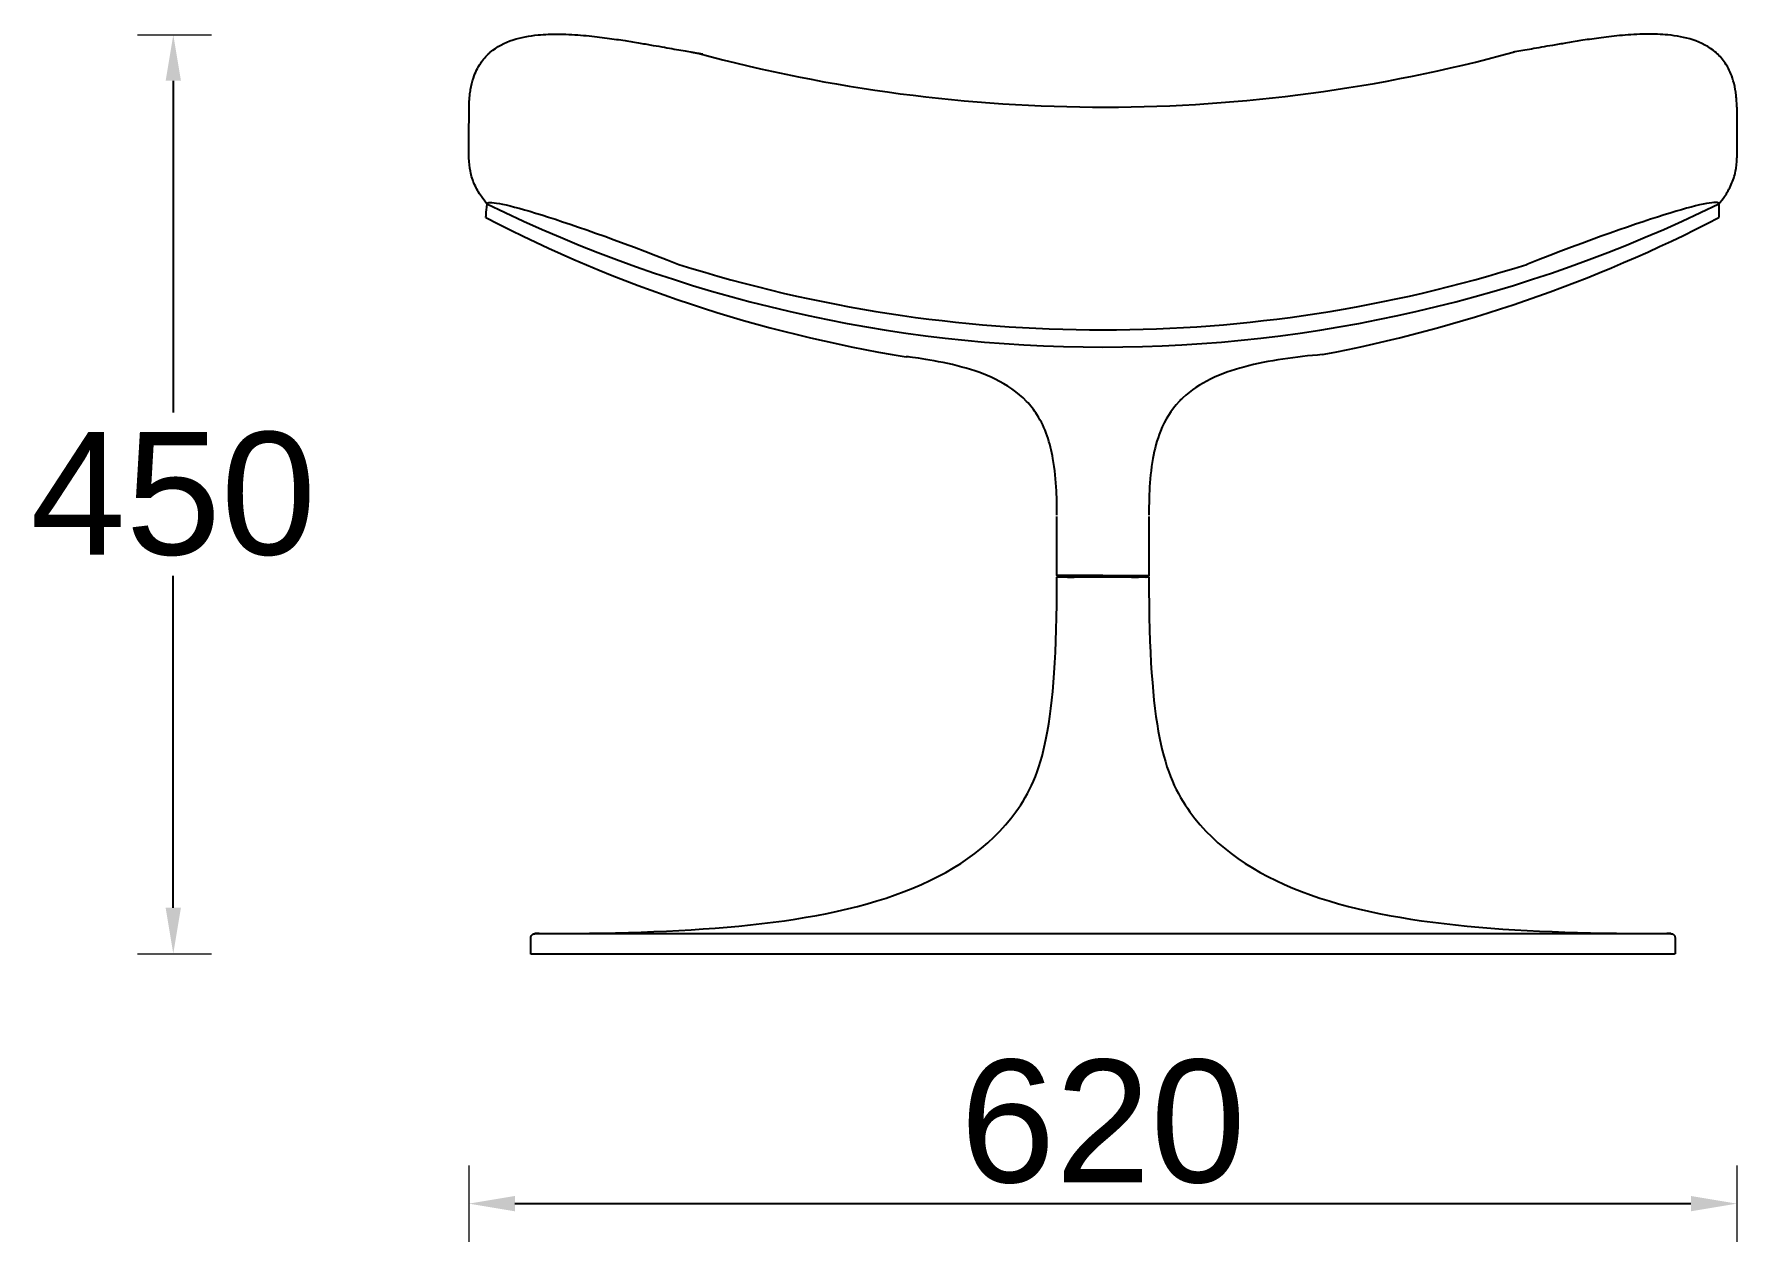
# Model space of a CAD drawing. Header units: millimetres. Extents: x 9689 to 29928, y 170 to 2690.
# Drawn here: x 19022 to 19856, y 1610 to 2201 of the extents above; entities that cross this region are included whole.
import ezdxf

# ---------------------------------------------------------------- set-up
doc = ezdxf.new("R2010")
doc.units = ezdxf.units.MM
doc.layers.add('_QUOTE', color=1, linetype='Continuous', lineweight=9)
doc.layers.add('Make2D$Visibile$Curve', color=7, linetype='Continuous', true_color=0x000000)
doc.styles.get("Standard").update_dxf_attribs({"font": 'arial.ttf'})
doc.dimstyles.new('1_1', dxfattribs={"dimscale": 15, "dimtxt": 4, "dimasz": 1.5, "dimexe": 1.25, "dimexo": 2, "dimtad": 1, "dimtih": 1, "dimtoh": 1, "dimdec": 0, "dimtxsty": 'Standard', "dimcen": 2.5, "dimclrd": 256, "dimclre": 256, "dimclrt": 256, "dimadec": 0, "dimazin": 0, "dimtfac": 1, "dimtdec": 0, "dimtmove": 0, "dimatfit": 3, "dimfxl": 1.25, "dimfxlon": 1, "dimlwe": 0, "dimarcsym": 0})

# ---------------------------------------------------------------- blocks, each defined once
blk = doc.blocks.new('*D3')
at = {"layer": '_QUOTE', "lineweight": 0, "transparency": 16777216}
for p, q in [((19072.89, 2200.63), (19109.23, 2200.63)), ((19072.89, 1750.86), (19109.23, 1750.86))]:
    blk.add_line(p, q, dxfattribs=at)
at = {"layer": '_QUOTE', "lineweight": -2, "transparency": 16777216}
for p, q in [((19090.48, 2178.13), (19090.48, 2015.75)), ((19090.48, 1773.36), (19090.48, 1935.74))]:
    blk.add_line(p, q, dxfattribs=at)
at = {"layer": '_QUOTE', "transparency": 16777216}
for points in [[(19086.73, 2178.13), (19094.23, 2178.13), (19090.48, 2200.63)], [(19086.73, 1773.36), (19094.23, 1773.36), (19090.48, 1750.86)]]:
    blk.add_solid(points, dxfattribs=at)
at = {"layer": 'Defpoints', "color": 0, "transparency": 16777216}
for p in [(19042.89, 2200.63), (19042.89, 1750.86), (19090.48, 1750.86)]:
    blk.add_point(p, dxfattribs=at)
at = {"layer": '_QUOTE', "transparency": 16777216, "insert": (19090.48, 1975.75), "char_height": 60, "attachment_point": 5}
blk.add_mtext('450', dxfattribs=at)
blk = doc.blocks.new('*D1')
at = {"layer": '_QUOTE', "lineweight": 0, "transparency": 16777216}
for p, q in [((19235.19, 1647.26), (19235.19, 1609.76)), ((19855.76, 1647.26), (19855.76, 1609.76))]:
    blk.add_line(p, q, dxfattribs=at)
at = {"layer": '_QUOTE', "lineweight": -2, "transparency": 16777216}
blk.add_line((19257.69, 1628.51), (19833.26, 1628.51), dxfattribs=at)
at = {"layer": '_QUOTE', "transparency": 16777216}
for points in [[(19257.69, 1632.26), (19257.69, 1624.76), (19235.19, 1628.51)], [(19833.26, 1632.26), (19833.26, 1624.76), (19855.76, 1628.51)]]:
    blk.add_solid(points, dxfattribs=at)
at = {"layer": 'Defpoints', "color": 0, "transparency": 16777216}
for p in [(19235.19, 1702.22), (19855.76, 1702.22), (19855.76, 1628.51)]:
    blk.add_point(p, dxfattribs=at)
at = {"layer": '_QUOTE', "transparency": 16777216, "insert": (19545.47, 1668.52), "char_height": 60, "attachment_point": 5}
blk.add_mtext('620', dxfattribs=at)

msp = doc.modelspace()

# ---------------------------------------------------------------- linework, layer by layer
msp.add_lwpolyline([(19269.50123, 1760.65859), (19821.46209, 1760.65859)])
for centre, radius, start, end in [((19545.93622, 2926.64277), 761.3888, 254.86728105, 285.25509899), ((19545.47602, 2730.33363), 682.56643, 243.79066018, 296.20931071), ((19559.25205, 2719.67321), 685.58149, 242.57395431, 260.75470796), ((19520.55915, 2741.61743), 709.95664, 280.73394533, 297.36787541), ((19545.48168, 2743.39066), 687.19613, 252.42408105, 287.57591895)]:
    msp.add_arc(centre, radius, start, end)
at = {"layer": 'Make2D$Visibile$Curve', "color": 0, "lineweight": -3}
for points, knots in [([(19245.62885, 2192.07971), (19248.83265, 2194.82427), (19252.63426, 2196.77964), (19256.82397, 2198.14754), (19260.66926, 2199.40299), (19264.79392, 2200.1497), (19269.0112, 2200.55897), (19270.6593, 2200.71891), (19272.32537, 2200.82729), (19274.00137, 2200.89267), (19276.37885, 2200.98543), (19278.78194, 2200.9921), (19281.19642, 2200.93252), (19283.14342, 2200.88448), (19285.09785, 2200.79335), (19287.05618, 2200.66764), (19288.91404, 2200.54838), (19290.7755, 2200.39802), (19292.6362, 2200.22293), (19294.3961, 2200.05733), (19296.15896, 2199.86915), (19297.9171, 2199.66356), (19299.55527, 2199.472), (19301.19588, 2199.26457), (19302.83029, 2199.04546), (19304.34835, 2198.84194), (19305.86829, 2198.62732), (19307.38199, 2198.40499), (19308.78337, 2198.19916), (19310.18526, 2197.98582), (19311.58207, 2197.76741), (19314.07011, 2197.37839), (19316.55206, 2196.97181), (19319.02095, 2196.55654), (19321.15476, 2196.19763), (19323.26816, 2195.83407), (19325.38303, 2195.46623), (19327.23201, 2195.14464), (19329.05817, 2194.82389), (19330.88952, 2194.5014), (19332.50731, 2194.21651), (19334.10626, 2193.93426), (19335.70831, 2193.65207), (19337.14008, 2193.39987), (19338.55709, 2193.15073), (19339.97596, 2192.90247), (19341.25774, 2192.6782), (19342.52872, 2192.45682), (19343.79855, 2192.23691), (19344.0964, 2192.18532), (19344.39447, 2192.1338), (19344.69275, 2192.08234)], [41.775637371, 41.775637371, 41.775637371, 41.775637371, 56.265541458, 56.265541458, 56.265541458, 69.578142396, 69.578142396, 69.578142396, 74.753255646, 74.753255646, 74.753255646, 82.094648813, 82.094648813, 82.094648813, 88.013137127, 88.013137127, 88.013137127, 93.630441088, 93.630441088, 93.630441088, 98.944634506, 98.944634506, 98.944634506, 103.897264716, 103.897264716, 103.897264716, 108.497973453, 108.497973453, 108.497973453, 112.757297516, 112.757297516, 112.757297516, 120.342985429, 120.342985429, 120.342985429, 126.884279108, 126.884279108, 126.884279108, 132.598835082, 132.598835082, 132.598835082, 137.647918928, 137.647918928, 137.647918928, 142.162262906, 142.162262906, 142.162262906, 146.242165293, 146.242165293, 146.242165293, 147.198903668, 147.198903668, 147.198903668, 147.198903668]), ([(19845.33451, 2192.07971), (19842.13072, 2194.82427), (19838.32911, 2196.77964), (19834.13939, 2198.14754), (19830.2941, 2199.40299), (19826.16945, 2200.1497), (19821.95216, 2200.55897), (19820.30406, 2200.71891), (19818.63799, 2200.82729), (19816.962, 2200.89267), (19814.58452, 2200.98543), (19812.18142, 2200.9921), (19809.76694, 2200.93252), (19807.81994, 2200.88448), (19805.86551, 2200.79335), (19803.90718, 2200.66764), (19802.04933, 2200.54838), (19800.18787, 2200.39802), (19798.32716, 2200.22293), (19796.56727, 2200.05733), (19794.8044, 2199.86915), (19793.04627, 2199.66356), (19791.4081, 2199.472), (19789.76748, 2199.26457), (19788.13308, 2199.04546), (19786.61502, 2198.84194), (19785.09507, 2198.62732), (19783.58137, 2198.40499), (19782.17999, 2198.19916), (19780.7781, 2197.98582), (19779.38129, 2197.76741), (19776.89325, 2197.37839), (19774.4113, 2196.97181), (19771.94242, 2196.55654), (19769.8086, 2196.19763), (19767.69521, 2195.83407), (19765.58034, 2195.46623), (19763.73135, 2195.14464), (19761.90519, 2194.82389), (19760.07385, 2194.5014), (19758.45605, 2194.21651), (19756.8571, 2193.93426), (19755.25505, 2193.65207), (19753.82329, 2193.39987), (19752.40627, 2193.15073), (19750.9874, 2192.90247), (19749.70563, 2192.6782), (19748.43464, 2192.45682), (19747.16481, 2192.23691), (19746.86696, 2192.18532), (19746.56889, 2192.1338), (19746.27061, 2192.08234)], [41.775637371, 41.775637371, 41.775637371, 41.775637371, 56.265541458, 56.265541458, 56.265541458, 69.578142396, 69.578142396, 69.578142396, 74.753255646, 74.753255646, 74.753255646, 82.094648813, 82.094648813, 82.094648813, 88.013137127, 88.013137127, 88.013137127, 93.630441088, 93.630441088, 93.630441088, 98.944634506, 98.944634506, 98.944634506, 103.897264716, 103.897264716, 103.897264716, 108.497973453, 108.497973453, 108.497973453, 112.757297516, 112.757297516, 112.757297516, 120.342985429, 120.342985429, 120.342985429, 126.884279108, 126.884279108, 126.884279108, 132.598835082, 132.598835082, 132.598835082, 137.647918928, 137.647918928, 137.647918928, 142.162262906, 142.162262906, 142.162262906, 146.242165293, 146.242165293, 146.242165293, 147.198903668, 147.198903668, 147.198903668, 147.198903668]), ([(19235.23125, 2165.25439), (19235.24762, 2166.44167), (19235.29935, 2167.75744), (19235.39139, 2169.01088), (19235.44513, 2169.74275), (19235.51713, 2170.52078), (19235.70502, 2172.13857), (19235.82952, 2173.01628), (19235.97964, 2173.88493), (19236.31176, 2175.80671), (19236.76733, 2177.6776), (19237.36569, 2179.4766), (19237.81255, 2180.82009), (19238.33103, 2182.09903), (19238.91191, 2183.30124), (19239.50528, 2184.52929), (19240.17449, 2185.69719), (19240.92239, 2186.80406), (19242.14764, 2188.61738), (19243.57112, 2190.24709), (19245.19342, 2191.69851), (19245.33715, 2191.8271), (19245.4823, 2191.95417), (19245.62885, 2192.07971)], [8, 8, 8, 8, 12.532731696, 12.532731696, 12.532731696, 15.12584987, 15.12584987, 18.038764435, 18.038764435, 18.038764435, 24.279774448, 24.279774448, 24.279774448, 29.013319179, 29.013319179, 29.013319179, 33.609122561, 33.609122561, 33.609122561, 41.109682964, 41.109682964, 41.109682964, 41.775637371, 41.775637371, 41.775637371, 41.775637371]), ([(19344.69275, 2192.08234), (19344.98517, 2192.03188), (19345.27751, 2191.9815), (19345.56971, 2191.93117), (19346.12815, 2191.83499), (19346.69183, 2191.73799), (19347.25701, 2191.64146), (19347.79036, 2191.55037), (19348.32516, 2191.45981), (19348.8637, 2191.36932), (19349.11691, 2191.32678), (19349.43887, 2191.27417), (19349.65122, 2191.2384)], [147.198903668, 147.198903668, 147.198903668, 147.198903668, 148.144112901, 148.144112901, 148.144112901, 149.95870293, 149.95870293, 149.95870293, 151.672226289, 151.672226289, 151.672226289, 152.531300467, 152.531300467, 152.531300467, 152.531300467]), ([(19855.73211, 2165.25439), (19855.71575, 2166.44167), (19855.66401, 2167.75744), (19855.57197, 2169.01088), (19855.51823, 2169.74275), (19855.44623, 2170.52078), (19855.25834, 2172.13857), (19855.13384, 2173.01628), (19854.98372, 2173.88493), (19854.6516, 2175.80671), (19854.19604, 2177.6776), (19853.59767, 2179.4766), (19853.15081, 2180.82009), (19852.63233, 2182.09903), (19852.05145, 2183.30124), (19851.45808, 2184.52929), (19850.78887, 2185.69719), (19850.04097, 2186.80406), (19848.81573, 2188.61738), (19847.39224, 2190.24709), (19845.76995, 2191.69851), (19845.62621, 2191.8271), (19845.48106, 2191.95417), (19845.33451, 2192.07971)], [8, 8, 8, 8, 12.532731696, 12.532731696, 12.532731696, 15.12584987, 15.12584987, 18.038764435, 18.038764435, 18.038764435, 24.279774448, 24.279774448, 24.279774448, 29.013319179, 29.013319179, 29.013319179, 33.609122561, 33.609122561, 33.609122561, 41.109682964, 41.109682964, 41.109682964, 41.775637371, 41.775637371, 41.775637371, 41.775637371]), ([(19235.17365, 2140.32611), (19235.17179, 2148.76395), (19235.17279, 2148.96216), (19235.17417, 2149.24298), (19235.17571, 2149.55749), (19235.17763, 2149.95246), (19235.17988, 2150.42971), (19235.18213, 2150.9068), (19235.18473, 2151.46659), (19235.18764, 2152.11145), (19235.19057, 2152.75795), (19235.19382, 2153.48356), (19235.19725, 2154.29685), (19235.20071, 2155.11869), (19235.20445, 2156.01289), (19235.20802, 2156.99713), (19235.21174, 2158.0239), (19235.21611, 2159.09244), (19235.21906, 2160.2325), (19235.21973, 2160.48805), (19235.22021, 2160.82363), (19235.22175, 2161.22773), (19235.22304, 2161.56643), (19235.22446, 2161.88572), (19235.22563, 2162.18766), (19235.22579, 2162.23218), (19235.22596, 2162.2767), (19235.22613, 2162.32122), (19235.22627, 2162.365), (19235.22642, 2162.40879), (19235.22657, 2162.45258), (19235.2267, 2162.49555), (19235.22683, 2162.53853), (19235.22695, 2162.5815), (19235.22706, 2162.62358), (19235.22717, 2162.66565), (19235.22727, 2162.70773), (19235.22735, 2162.74881), (19235.22743, 2162.78988), (19235.22751, 2162.83096), (19235.22757, 2162.87092), (19235.22763, 2162.91089), (19235.22768, 2162.95086), (19235.22769, 2162.96246), (19235.2277, 2162.97406), (19235.22771, 2162.98567)], [30.268806398, 30.268806398, 30.268806398, 30.268806398, 51.887937471, 51.887937471, 51.887937471, 77.831939548, 77.831939548, 77.831939548, 103.775060531, 103.775060531, 103.775060531, 129.717795192, 129.717795192, 129.717795192, 155.657071423, 155.657071423, 155.657071423, 181.592123774, 181.592123774, 181.592123774, 188.091024139, 188.091024139, 188.091024139, 194.5715528, 194.5715528, 194.5715528, 195.5715528, 195.5715528, 195.5715528, 196.5715528, 196.5715528, 196.5715528, 197.5715528, 197.5715528, 197.5715528, 198.5715528, 198.5715528, 198.5715528, 199.5715528, 199.5715528, 199.5715528, 200.5715528, 200.5715528, 200.5715528, 200.949313782, 200.949313782, 200.949313782, 200.949313782]), ([(19235.2277, 2163.29316), (19235.22754, 2163.46054), (19235.22695, 2163.65646), (19235.22584, 2163.84598), (19235.22574, 2163.86198), (19235.22565, 2163.87797), (19235.22555, 2163.89396), (19235.22541, 2163.92108), (19235.22527, 2163.9482), (19235.22512, 2163.97532), (19235.22498, 2164.01338), (19235.22483, 2164.05144), (19235.22468, 2164.0895), (19235.2246, 2164.14155), (19235.22453, 2164.19359), (19235.22445, 2164.24564)], [1.945593716, 1.945593716, 1.945593716, 1.945593716, 6.733438902, 6.733438902, 6.733438902, 7.733438902, 7.733438902, 7.733438902, 8.733438902, 8.733438902, 8.733438902, 9.733438902, 9.733438902, 9.733438902, 10.733019578, 10.733019578, 10.733019578, 10.733019578]), ([(19855.73479, 2164.03294), (19855.73478, 2164.01623), (19855.73473, 2163.93723), (19855.73469, 2163.7861), (19855.73473, 2163.64294), (19855.73481, 2163.53621)], [455.448529408, 455.448529408, 455.448529408, 455.448529408, 455.653850294, 456.475060627, 458.853192897, 458.853192897, 458.853192897, 458.853192897]), ([(19855.735, 2164.25975), (19855.73496, 2164.20328), (19855.73495, 2164.19069), (19855.73494, 2164.18094), (19855.73491, 2164.15632), (19855.73488, 2164.1317), (19855.73486, 2164.10708), (19855.73484, 2164.08246), (19855.73482, 2164.05784), (19855.7348, 2164.03323), (19855.7348, 2164.03313), (19855.7348, 2164.03304), (19855.7348, 2164.03294)], [0.401171883, 0.401171883, 0.401171883, 0.401171883, 0.601596654, 0.601596654, 0.601596654, 1.601596654, 1.601596654, 1.601596654, 2.601596654, 2.601596654, 2.601596654, 2.606810833, 2.606810833, 2.606810833, 2.606810833]), ([(19855.73885, 2164.24547), (19855.73878, 2164.19345), (19855.7387, 2164.14143), (19855.73862, 2164.08942), (19855.73847, 2164.05136), (19855.73833, 2164.0133), (19855.73818, 2163.97524), (19855.73804, 2163.94812), (19855.73789, 2163.921), (19855.73775, 2163.89388), (19855.73765, 2163.87789), (19855.73756, 2163.8619), (19855.73747, 2163.8459), (19855.73736, 2163.82707), (19855.73726, 2163.80823), (19855.73715, 2163.78939), (19855.73706, 2163.77039), (19855.73696, 2163.75138), (19855.73687, 2163.73237), (19855.73678, 2163.7132), (19855.7367, 2163.69403), (19855.73661, 2163.67485), (19855.73653, 2163.65551), (19855.73646, 2163.63617), (19855.73638, 2163.61683), (19855.73631, 2163.59732), (19855.73625, 2163.57781), (19855.73618, 2163.55831), (19855.73612, 2163.53863), (19855.73607, 2163.51896), (19855.73601, 2163.49929), (19855.73596, 2163.47945), (19855.73591, 2163.45961), (19855.73586, 2163.43978), (19855.73582, 2163.41977), (19855.73578, 2163.39977), (19855.73574, 2163.37977), (19855.73571, 2163.35961), (19855.73568, 2163.33944), (19855.73565, 2163.31928), (19855.73563, 2163.29895), (19855.7356, 2163.27863), (19855.73558, 2163.2583), (19855.73557, 2163.24451), (19855.73556, 2163.23072), (19855.73554, 2163.21693)], [0.003966824, 0.003966824, 0.003966824, 0.003966824, 1, 1, 1, 2, 2, 2, 3, 3, 3, 4, 4, 4, 5, 5, 5, 6, 6, 6, 7, 7, 7, 8, 8, 8, 9, 9, 9, 10, 10, 10, 11, 11, 11, 12, 12, 12, 13, 13, 13, 14, 14, 14, 14.988000381, 14.988000381, 14.988000381, 14.988000381]), ([(19855.73566, 2162.88265), (19855.73587, 2162.71387), (19855.73662, 2162.45829), (19855.73767, 2162.18725), (19855.73884, 2161.8852), (19855.74026, 2161.56581), (19855.74155, 2161.22702), (19855.74308, 2160.8229), (19855.74357, 2160.48724), (19855.74423, 2160.2318), (19855.74719, 2159.09142), (19855.75156, 2158.0226), (19855.75528, 2156.99585), (19855.75885, 2156.01116), (19855.76259, 2155.11664), (19855.76606, 2154.29528), (19855.76949, 2153.48134), (19855.77273, 2152.75552), (19855.77566, 2152.10928), (19855.77858, 2151.46429), (19855.78117, 2150.90451), (19855.78343, 2150.42749), (19855.78568, 2149.95004), (19855.78759, 2149.55486), (19855.78914, 2149.24064), (19855.78939, 2149.19048), (19855.78963, 2149.14032), (19855.78988, 2149.09016), (19855.79011, 2149.04446), (19855.79033, 2148.99876), (19855.79056, 2148.95306), (19855.79077, 2148.91181), (19855.79097, 2148.87056), (19855.79118, 2148.82931), (19855.79136, 2148.79251), (19855.79155, 2148.7557), (19855.79173, 2148.7189), (19855.7919, 2148.68654), (19855.79206, 2148.65418), (19855.79223, 2148.62181), (19855.79265, 2148.481), (19855.79308, 2148.34019), (19855.79351, 2148.19938)], [2.038953442, 2.038953442, 2.038953442, 2.038953442, 8.162508684, 8.162508684, 8.162508684, 14.644210425, 14.644210425, 14.644210425, 21.144436607, 21.144436607, 21.144436607, 47.084285167, 47.084285167, 47.084285167, 73.029104346, 73.029104346, 73.029104346, 98.975729728, 98.975729728, 98.975729728, 124.923663164, 124.923663164, 124.923663164, 150.87270877, 150.87270877, 150.87270877, 151.87270877, 151.87270877, 151.87270877, 152.87270877, 152.87270877, 152.87270877, 153.87270877, 153.87270877, 153.87270877, 154.87270877, 154.87270877, 154.87270877, 155.87270877, 155.87270877, 155.87270877, 156.857866765, 156.857866765, 156.857866765, 156.857866765]), ([(19855.7935, 2148.19938), (19855.79392, 2148.11814), (19855.79423, 2148.05727), (19855.79444, 2148.0167), (19855.79465, 2147.97614), (19855.79476, 2140.32611), (19855.79476, 2140.32611)], [0, 0, 0, 0, 13.11545319, 13.11545319, 13.11545319, 26.229255798, 26.229255798, 26.229255798, 26.229255798]), ([(19244.01911, 2117.94432), (19243.04688, 2119.04413), (19242.13458, 2120.19582), (19241.29269, 2121.40121), (19239.99482, 2123.25944), (19238.87817, 2125.22536), (19237.96733, 2127.30166), (19237.04727, 2129.39901), (19236.35385, 2131.57106), (19235.88742, 2133.81347), (19235.44077, 2135.96072), (19235.21, 2138.13516), (19235.17365, 2140.32611)], [33.667856393, 33.667856393, 33.667856393, 33.667856393, 38.078881053, 38.078881053, 38.078881053, 44.873697672, 44.873697672, 44.873697672, 51.734434307, 51.734434307, 51.734434307, 58.305550843, 58.305550843, 58.305550843, 58.305550843]), ([(19846.94769, 2117.94432), (19847.91992, 2119.04413), (19848.83222, 2120.19582), (19849.67412, 2121.40121), (19850.97199, 2123.25944), (19852.08864, 2125.22536), (19852.99947, 2127.30166), (19853.91953, 2129.39901), (19854.61295, 2131.57106), (19855.07939, 2133.81347), (19855.52603, 2135.96072), (19855.75681, 2138.13516), (19855.79315, 2140.32611)], [33.667856393, 33.667856393, 33.667856393, 33.667856393, 38.078881053, 38.078881053, 38.078881053, 44.873697672, 44.873697672, 44.873697672, 51.734434307, 51.734434307, 51.734434307, 58.305550843, 58.305550843, 58.305550843, 58.305550843]), ([(19522.98167, 1965.4223), (19522.98167, 1969.37416), (19522.9107, 1973.39484), (19522.45535, 1982.6113), (19521.96299, 1987.99988), (19519.69705, 2000.74826), (19517.38946, 2008.17573), (19513.17584, 2014.73811), (19511.6923, 2017.04861), (19510.01222, 2019.19296), (19508.12021, 2021.18532), (19503.7418, 2025.79596), (19498.50134, 2029.29993), (19487.62062, 2034.58702), (19482.02551, 2036.50855), (19464.37923, 2041.27948), (19450.69147, 2043.04085), (19449.10553, 2042.99771)], [0, 0, 0, 0, 11.924704486, 11.924704486, 27.83399695, 27.83399695, 51.136444641, 51.136444641, 51.136444641, 59.35394421, 59.35394421, 59.35394421, 78.758193653, 78.758193653, 96.413477065, 96.413477065, 134.668955926, 134.668955926, 134.668955926, 134.668955926]), ([(19652.78768, 2044.08317), (19640.2719, 2043.04086), (19626.58413, 2041.2795), (19608.93785, 2036.50856), (19603.34273, 2034.58703), (19593.19237, 2029.65483), (19588.55863, 2026.67488), (19584.54552, 2022.88301), (19583.96276, 2022.33238), (19583.39525, 2021.76671), (19582.84315, 2021.18533), (19578.80128, 2016.92908), (19575.82841, 2012.08579), (19571.90956, 2002.3195), (19570.73497, 1997.75889), (19569.00038, 1987.99989), (19568.50802, 1982.61131), (19568.05266, 1973.39485), (19567.98169, 1969.37416), (19567.98169, 1965.4223)], [0, 0, 0, 0, 38.278413602, 38.278413602, 55.944271113, 55.944271113, 72.871102158, 72.871102158, 72.871102158, 75.275892561, 75.275892561, 75.275892561, 92.879322286, 92.879322286, 106.907575912, 106.907575912, 122.727328873, 122.727328873, 134.584919294, 134.584919294, 134.584919294, 134.584919294]), ([(19268.14544, 1760.65916), (19338.52727, 1760.72853), (19402.14707, 1763.62564), (19448.21606, 1781.23704), (19471.3231, 1790.07047), (19490.01476, 1802.60568), (19502.92966, 1820.34258), (19515.81552, 1838.03961), (19522.95057, 1860.91495), (19522.98211, 1935.01426)], [0.57788271, 0.57788271, 0.57788271, 0.57788271, 184.061592333, 184.061592333, 184.061592333, 253.245937236, 253.245937236, 253.245937236, 328.680358644, 328.680358644, 328.680358644, 328.680358644]), ([(19522.98211, 1935.01426), (19522.98216, 1935.06739), (19523.00337, 1935.11842), (19523.06057, 1935.17521), (19523.08375, 1935.19034), (19523.11747, 1935.20351), (19523.12579, 1935.20614), (19523.14241, 1935.21024), (19523.1507, 1935.21174), (19523.15911, 1935.21271), (19523.18209, 1935.21404), (19523.18211, 1935.21404)], [0.0000005947, 0.0000005947, 0.0000005947, 0.0000005947, 0.1739149162, 0.1739149162, 0.2629849822, 0.2629849822, 0.2912205943, 0.2912205943, 0.3184655054, 0.3184655054, 0.3186819957, 0.3186819957, 0.3186819957, 0.3186819957]), ([(19545.48168, 1935.4223), (19542.71697, 1935.4223), (19538.45683, 1935.4223), (19533.3194, 1935.4223), (19529.8165, 1935.4223), (19526.96591, 1935.4223), (19524.29549, 1935.4223), (19523.47952, 1935.4223), (19523.48168, 1935.4223)], [-69.634088085, -69.634088085, -69.634088085, -69.634088085, -61.278704649, -56.752135358, -52.225566067, -47.698996772, -43.172427478, -34.817044043, -34.817044043, -34.817044043, -34.817044043]), ([(19528.14989, 1935.21404), (19528.64007, 1935.21404), (19529.16194, 1935.21404), (19529.71314, 1935.21404), (19530.25281, 1935.21404), (19530.8206, 1935.21404), (19531.41311, 1935.21404)], [15.228899272, 15.228899272, 15.228899272, 15.228899272, 17.584061245, 17.584061245, 17.584061245, 19.88991329, 19.88991329, 19.88991329, 19.88991329]), ([(19567.48169, 1935.4223), (19567.4817, 1935.4223), (19566.66499, 1935.4223), (19563.99755, 1935.4223), (19561.14677, 1935.4223), (19557.64407, 1935.4223), (19552.51146, 1935.4223), (19548.25763, 1935.4223), (19545.49852, 1935.4223)], [-34.799165712, -34.799165712, -34.799165712, -34.799165712, -26.461660607, -21.935091313, -17.408522018, -12.881952727, -8.355383436, -0.016963052, -0.016963052, -0.016963052, -0.016963052]), ([(19559.54639, 1935.21404), (19560.1403, 1935.21404), (19560.70939, 1935.21404), (19561.25023, 1935.21404), (19561.80159, 1935.21404), (19562.32359, 1935.21404), (19562.81388, 1935.21404)], [15.315984124, 15.315984124, 15.315984124, 15.315984124, 17.626853925, 17.626853925, 17.626853925, 19.98267162, 19.98267162, 19.98267162, 19.98267162]), ([(19567.7375, 1935.21404), (19567.74839, 1935.21404), (19567.75928, 1935.21404), (19567.77017, 1935.21404), (19567.78155, 1935.2136), (19567.79294, 1935.21315), (19567.80432, 1935.21271), (19567.81259, 1935.21122), (19567.82086, 1935.20972), (19567.82912, 1935.20823), (19567.83742, 1935.2056), (19567.84572, 1935.20297), (19567.85402, 1935.20034), (19567.86212, 1935.19653), (19567.87022, 1935.19273), (19567.87832, 1935.18892), (19567.88597, 1935.18396), (19567.89362, 1935.179), (19567.90127, 1935.17404), (19567.90824, 1935.16802), (19567.91521, 1935.16199), (19567.92218, 1935.15597), (19567.92825, 1935.14905), (19567.93432, 1935.14212), (19567.9404, 1935.1352), (19567.94542, 1935.12757), (19567.95043, 1935.11995), (19567.95545, 1935.11233), (19567.95932, 1935.10425), (19567.96319, 1935.09617), (19567.96706, 1935.08809), (19567.96975, 1935.0798), (19567.97244, 1935.07151), (19567.97513, 1935.06322), (19567.97668, 1935.05495), (19567.97823, 1935.04668), (19567.97978, 1935.03841), (19567.98028, 1935.03037), (19567.98077, 1935.02233), (19567.98127, 1935.01429)], [36.814775098, 36.814775098, 36.814775098, 36.814775098, 37.798088592, 37.798088592, 37.798088592, 38.798088592, 38.798088592, 38.798088592, 39.798088592, 39.798088592, 39.798088592, 40.798088592, 40.798088592, 40.798088592, 41.798088592, 41.798088592, 41.798088592, 42.798088592, 42.798088592, 42.798088592, 43.798088592, 43.798088592, 43.798088592, 44.798088592, 44.798088592, 44.798088592, 45.798088592, 45.798088592, 45.798088592, 46.798088592, 46.798088592, 46.798088592, 47.798088592, 47.798088592, 47.798088592, 48.798088592, 48.798088592, 48.798088592, 49.796776353, 49.796776353, 49.796776353, 49.796776353]), ([(19567.98127, 1935.01429), (19568.01275, 1860.91495), (19575.1478, 1838.03961), (19588.03366, 1820.34258), (19600.94856, 1802.60568), (19619.64022, 1790.07047), (19642.74726, 1781.23704), (19688.84239, 1763.61565), (19752.50824, 1760.72525), (19822.93768, 1760.65904)], [0.169951424, 0.169951424, 0.169951424, 0.169951424, 75.604372833, 75.604372833, 75.604372833, 144.788717735, 144.788717735, 144.788717735, 328.376527188, 328.376527188, 328.376527188, 328.376527188]), ([(19265.47546, 1758.65859), (19265.47546, 1759.19055), (19265.68746, 1759.70161), (19266.26007, 1760.27026), (19266.49211, 1760.42174), (19266.82972, 1760.55347), (19266.91296, 1760.57983), (19267.07936, 1760.62077), (19267.16226, 1760.6357), (19267.28396, 1760.64976), (19267.32219, 1760.65307), (19267.36055, 1760.65528), (19267.4755, 1760.65859), (19267.4755, 1760.65859), (19267.4755, 1760.65859), (19267.47695, 1760.65859), (19267.47984, 1760.65859)], [0.000000002, 0.000000002, 0.000000002, 0.000000002, 1.676351484, 1.676351484, 2.534743691, 2.534743691, 2.806801433, 2.806801433, 3.069282474, 3.069282474, 3.188947551, 3.188947551, 3.189146258, 3.189146258, 3.189146258, 4.743508254, 4.743508254, 4.743508254, 4.743508254]), ([(19268.02648, 1760.65859), (19268.02703, 1760.65859), (19268.02757, 1760.65859), (19268.02812, 1760.65859), (19268.02899, 1760.65859), (19268.02986, 1760.65859), (19268.03073, 1760.65859)], [1.996033883038, 1.996033883038, 1.996033883038, 1.996033883038, 2, 2, 2, 2.003786757084, 2.003786757084, 2.003786757084, 2.003786757084]), ([(19822.93768, 1760.65859), (19823.07499, 1760.65859), (19823.21229, 1760.65859), (19823.3496, 1760.65859), (19823.47227, 1760.65418), (19823.59494, 1760.64977), (19823.7176, 1760.64536), (19823.80034, 1760.63047), (19823.88307, 1760.61557), (19823.96581, 1760.60067), (19824.04887, 1760.57438), (19824.13193, 1760.54808), (19824.21499, 1760.52178), (19824.29606, 1760.48369), (19824.37714, 1760.4456), (19824.45821, 1760.4075), (19824.53483, 1760.35785), (19824.61144, 1760.30821), (19824.68806, 1760.25856), (19824.75781, 1760.19827), (19824.82757, 1760.13799), (19824.89732, 1760.0777), (19824.9581, 1760.00835), (19825.01889, 1759.939), (19825.07967, 1759.86965), (19825.12988, 1759.79332), (19825.1801, 1759.71699), (19825.23031, 1759.64066), (19825.269, 1759.55974), (19825.30768, 1759.47882), (19825.34637, 1759.3979), (19825.37326, 1759.31487), (19825.40014, 1759.23184), (19825.42703, 1759.1488), (19825.44248, 1759.06599), (19825.45792, 1758.98317), (19825.47337, 1758.90035), (19825.47825, 1758.81989), (19825.48313, 1758.73943), (19825.48801, 1758.65898)], [344.094152993, 344.094152993, 344.094152993, 344.094152993, 345.088648341, 345.088648341, 345.088648341, 346.088648341, 346.088648341, 346.088648341, 347.088648341, 347.088648341, 347.088648341, 348.088648341, 348.088648341, 348.088648341, 349.088648341, 349.088648341, 349.088648341, 350.088648341, 350.088648341, 350.088648341, 351.088648341, 351.088648341, 351.088648341, 352.088648341, 352.088648341, 352.088648341, 353.088648341, 353.088648341, 353.088648341, 354.088648341, 354.088648341, 354.088648341, 355.088648341, 355.088648341, 355.088648341, 356.088648341, 356.088648341, 356.088648341, 357.087043939, 357.087043939, 357.087043939, 357.087043939]), ([(19545.48166, 1750.65822), (19527.90291, 1750.65822), (19510.32425, 1750.65822), (19493.05678, 1750.65822), (19475.78932, 1750.65822), (19458.83304, 1750.65822), (19442.48859, 1750.65822), (19424.7792, 1750.65822), (19407.78809, 1750.65822), (19391.86851, 1750.65822), (19375.94892, 1750.65822), (19361.10086, 1750.65822), (19347.63276, 1750.65822), (19334.16466, 1750.65822), (19322.07653, 1750.65822), (19311.61976, 1750.65822), (19301.16299, 1750.65822), (19292.33757, 1750.65822), (19285.32638, 1750.65822), (19278.85556, 1750.65822), (19273.93009, 1750.65822), (19270.6365, 1750.65822), (19267.34292, 1750.65822), (19265.68122, 1750.65822), (19265.48169, 1750.65822)], [-880.436468522, -880.436468522, -880.436468522, -880.436468522, -827.621855025, -827.621855025, -827.621855025, -774.807198606, -774.807198606, -774.807198606, -717.567291174, -717.567291174, -717.567291174, -660.327315457, -660.327315457, -660.327315457, -603.087383918, -603.087383918, -603.087383918, -545.847473884, -545.847473884, -545.847473884, -493.032799954, -493.032799954, -493.032799954, -440.218237391, -440.218237391, -440.218237391, -440.218237391]), ([(19825.28211, 1750.65822), (19825.28212, 1750.65822), (19823.62045, 1750.65822), (19820.32684, 1750.65822), (19817.03324, 1750.65822), (19812.10772, 1750.65822), (19805.63691, 1750.65822), (19798.62573, 1750.65822), (19789.80039, 1750.65822), (19779.34362, 1750.65822), (19768.88686, 1750.65822), (19756.79866, 1750.65822), (19743.33055, 1750.65822), (19729.86245, 1750.65822), (19715.01445, 1750.65822), (19699.09488, 1750.65822), (19683.17531, 1750.65822), (19666.18417, 1750.65822), (19648.47477, 1750.65822), (19632.1303, 1750.65822), (19615.17402, 1750.65822), (19597.90658, 1750.65822), (19580.63914, 1750.65822), (19563.06053, 1750.65822), (19545.48166, 1750.65822)], [-440.218372702, -440.218372702, -440.218372702, -440.218372702, -387.403737506, -387.403737506, -387.403737506, -334.589094944, -334.589094944, -334.589094944, -277.34920279, -277.34920279, -277.34920279, -220.109205933, -220.109205933, -220.109205933, -162.869269903, -162.869269903, -162.869269903, -105.629321638, -105.629321638, -105.629321638, -52.814684705, -52.814684705, -52.814684705, 0, 0, 0, 0])]:
    msp.add_open_spline(points, degree=3, knots=knots, dxfattribs=at)
for points, degree in [([(19235.22446, 2164.25639), (19235.22449, 2164.29765), (19235.22453, 2164.33891), (19235.22456, 2164.38016)], 3), ([(19235.22456, 2164.38016), (19235.22465, 2164.41555), (19235.22473, 2164.45094), (19235.22482, 2164.48633)], 3), ([(19235.22482, 2164.48633), (19235.22496, 2164.52419), (19235.22511, 2164.56205), (19235.22525, 2164.59991)], 3), ([(19235.22525, 2164.59991), (19235.22547, 2164.64004), (19235.22569, 2164.68016), (19235.22591, 2164.72029)], 3), ([(19235.22591, 2164.72029), (19235.22621, 2164.76244), (19235.22651, 2164.80459), (19235.22681, 2164.84674)], 3), ([(19235.22681, 2164.84674), (19235.2272, 2164.89064), (19235.2276, 2164.93455), (19235.22799, 2164.97846)], 3), ([(19235.22773, 2162.9859), (19235.22779, 2163.0882), (19235.22779, 2163.19071), (19235.2277, 2163.29316)], 3), ([(19235.22799, 2164.97846), (19235.22848, 2165.02385), (19235.22897, 2165.06925), (19235.22946, 2165.11464)], 3), ([(19235.22946, 2165.11464), (19235.23006, 2165.16122), (19235.23065, 2165.20781), (19235.23125, 2165.25439)], 3), ([(19855.73206, 2165.25396), (19855.73265, 2165.20741), (19855.73325, 2165.16086), (19855.73384, 2165.11432)], 3), ([(19855.73384, 2165.11432), (19855.73434, 2165.06896), (19855.73483, 2165.0236), (19855.73532, 2164.97825)], 3), ([(19855.73481, 2163.53621), (19855.73489, 2163.42899), (19855.73504, 2163.31772), (19855.73523, 2163.20344)], 3), ([(19855.73503, 2164.31975), (19855.73504, 2164.2999), (19855.73502, 2164.28009), (19855.735, 2164.2603)], 3), ([(19855.73532, 2164.97825), (19855.73571, 2164.93437), (19855.7361, 2164.89049), (19855.73649, 2164.84661)], 3), ([(19855.73554, 2163.20344), (19855.73551, 2163.13088), (19855.73552, 2163.05833), (19855.73557, 2162.98588)], 3), ([(19855.73557, 2162.98588), (19855.73559, 2162.95144), (19855.73562, 2162.91703), (19855.73566, 2162.88265)], 3), ([(19855.73589, 2162.88306), (19855.73589, 2162.88293), (19855.73589, 2162.88279), (19855.73589, 2162.88265)], 3), ([(19855.73649, 2164.84661), (19855.73679, 2164.80449), (19855.73709, 2164.76237), (19855.73739, 2164.72025)], 3), ([(19855.73739, 2164.72025), (19855.73761, 2164.68015), (19855.73783, 2164.64005), (19855.73805, 2164.59995)], 3), ([(19855.73805, 2164.59995), (19855.73819, 2164.56211), (19855.73834, 2164.52427), (19855.73849, 2164.48643)], 3), ([(19855.73849, 2164.48643), (19855.73857, 2164.45105), (19855.73865, 2164.41568), (19855.73874, 2164.38031)], 3), ([(19855.73874, 2164.38031), (19855.73877, 2164.33902), (19855.73881, 2164.29773), (19855.73885, 2164.25644)], 3), ([(19235.16854, 2147.95547), (19235.16854, 2147.95547), (19235.16897, 2148.03649), (19235.1698, 2148.19897)], 3), ([(19235.1698, 2148.19897), (19235.16993, 2148.22396), (19235.17006, 2148.25088), (19235.17021, 2148.27973)], 3), ([(19243.47094, 2111.1469), (19243.54285, 2112.05226), (19243.61913, 2113.01262), (19244.03037, 2117.94432)], 3), ([(19244.03037, 2117.94432), (19244.26651, 2121.07044), (19275.93526, 2112.55278), (19337.96958, 2088.27445)], 3), ([(19846.933, 2117.94432), (19846.69685, 2121.07044), (19815.0281, 2112.55278), (19752.99378, 2088.27445)], 3), ([(19846.93261, 2117.94449), (19846.92921, 2112.46932), (19846.92759, 2111.12393), (19846.92759, 2111.12392)], 3), ([(19522.98168, 1935.9223), (19522.98168, 1960.4223), (19522.98168, 1964.9223)], 2), ([(19567.98168, 1964.9223), (19567.98168, 1960.4223), (19567.98168, 1935.9223)], 2), ([(19523.48167, 1935.4223), (19523.23168, 1935.6723), (19522.98168, 1935.92229)], 2), ([(19545.49852, 1935.4223), (19545.49291, 1935.4223), (19545.48729, 1935.4223), (19545.48168, 1935.4223)], 3), ([(19566.47834, 1935.21404), (19566.54557, 1935.21404), (19566.61279, 1935.21404), (19566.68001, 1935.21404)], 3), ([(19567.98168, 1935.92229), (19567.73169, 1935.67229), (19567.48169, 1935.4223)], 2), ([(19265.48169, 1750.65822), (19265.4817, 1754.75841), (19265.4817, 1758.65859)], 2), ([(19267.48023, 1760.65859), (19267.66229, 1760.65872), (19267.8443, 1760.65887), (19268.02627, 1760.65904)], 3), ([(19823.48799, 1760.65859), (19823.48799, 1760.65859), (19823.48566, 1760.65858), (19823.48309, 1760.65857)], 3), ([(19825.48162, 1758.65859), (19825.48162, 1754.75841), (19825.48163, 1750.85822)], 2), ([(19825.48211, 1750.85822), (19825.48211, 1750.75571), (19825.40527, 1750.67169), (19825.30618, 1750.65968)], 3)]:
    msp.add_open_spline(points, degree=degree, dxfattribs=at)
for points, weights in [([(19545.48168, 1935.9223), (19522.9989, 1935.9223), (19522.98169, 1935.9223)], [1, 0.70726527557, 0.999683182766]), ([(19528.14989, 1935.21404), (19523.22773, 1935.21404), (19523.18297, 1935.21404)], [0.982140775107, 0.934625881316, 0.998870957647]), ([(19523.18262, 1935.21404), (19523.18269, 1935.21404), (19523.18332, 1935.21404)], [0.999805518321, 0.999112265664, 0.998431705193]), ([(19545.48168, 1935.21404), (19537.55957, 1935.21404), (19531.41311, 1935.21404)], [1, 0.933997294127, 0.982454110539]), ([(19545.48168, 1935.9223), (19567.98168, 1935.9223), (19567.98168, 1935.9223)], [1, 0.707106781187, 1]), ([(19559.54639, 1935.21404), (19553.40099, 1935.21404), (19545.48168, 1935.21404)], [0.855817017245, 0.871760443777, 1]), ([(19562.81388, 1935.21404), (19561.35084, 1935.21404), (19559.54639, 1935.21404)], [0.855905985277, 0.851245773868, 0.855817017245]), ([(19566.23455, 1935.21404), (19564.97677, 1935.21404), (19562.81388, 1935.21404)], [0.890604601545, 0.862889653539, 0.855905985277]), ([(19566.44636, 1935.21404), (19566.34422, 1935.21404), (19566.23455, 1935.21404)], [0.895776066589, 0.893105903405, 0.890604601545]), ([(19566.47834, 1935.21404), (19566.46245, 1935.21404), (19566.44636, 1935.21404)], [0.896624337876, 0.896198093099, 0.895776066589]), ([(19566.68001, 1935.21404), (19566.5833, 1935.21404), (19566.47834, 1935.21404)], [0.902457425665, 0.899448304369, 0.896624337876]), ([(19566.69847, 1935.21404), (19566.68928, 1935.21404), (19566.68001, 1935.21404)], [0.903038077154, 0.902746894708, 0.902457425665]), ([(19566.89292, 1935.21404), (19566.8004, 1935.21404), (19566.69847, 1935.21404)], [0.909732112947, 0.9062789675, 0.903038077154]), ([(19566.89785, 1935.21404), (19566.89539, 1935.21404), (19566.89292, 1935.21404)], [0.909917233542, 0.909824597118, 0.909732112947]), ([(19567.73606, 1935.21404), (19567.58092, 1935.21404), (19566.89785, 1935.21404)], [0.97524688099, 0.936373148958, 0.909917233542]), ([(19567.7375, 1935.21404), (19567.73679, 1935.21404), (19567.73606, 1935.21404)], [0.975624275828, 0.975435432339, 0.97524688099]), ([(19268.02648, 1760.65859), (19267.48023, 1760.65859), (19267.48023, 1760.65859)], [0.97547686222, 0.987177037553, 1]), ([(19269.50123, 1760.65859), (19268.53545, 1760.65859), (19268.03073, 1760.65859)], [0.955252424903, 0.964865437586, 0.975387111924]), ([(19823.48309, 1760.65859), (19823.48309, 1760.65859), (19821.46209, 1760.65859)], [1, 0.975592231766, 0.955252424904])]:
    msp.add_rational_spline(points, weights, degree=2, dxfattribs=at)
msp.add_rational_spline([(19531.41311, 1935.21404), (19530.52409, 1935.21404), (19529.71385, 1935.21404), (19528.88628, 1935.21404), (19528.14989, 1935.21404)], [0.982454110539, 0.989882220734, 1, 0.989668003551, 0.982140775107], degree=2, knots=[-57.874895863, -57.874895863, -57.874895863, -55.419481151, -55.419481151, -52.912079535, -52.912079535, -52.912079535], dxfattribs=at)

# ---------------------------------------------------------------- dimensions: what is measured, and where the dimension line sits
at = {"layer": '_QUOTE'}
dim = msp.add_linear_dim(base=(19090.47535, 1750.85822), p1=(19042.88864, 2200.63211), p2=(19042.88864, 1750.85822), angle=90, text='450', dimstyle='1_1', dxfattribs=at)
dim.commit()
dim.dimension.update_dxf_attribs({"geometry": '*D3', "text_midpoint": (19090.47535, 1975.74517)})
dim = msp.add_linear_dim(base=(19855.76088, 1628.51266), p1=(19235.18557, 1702.21793), p2=(19855.76088, 1702.21793), text='620', dimstyle='1_1', dxfattribs=at)
dim.commit()
dim.dimension.update_dxf_attribs({"geometry": '*D1', "text_midpoint": (19545.47323, 1628.51266), "dimtype": 160})

doc.saveas('drawing.dxf')
